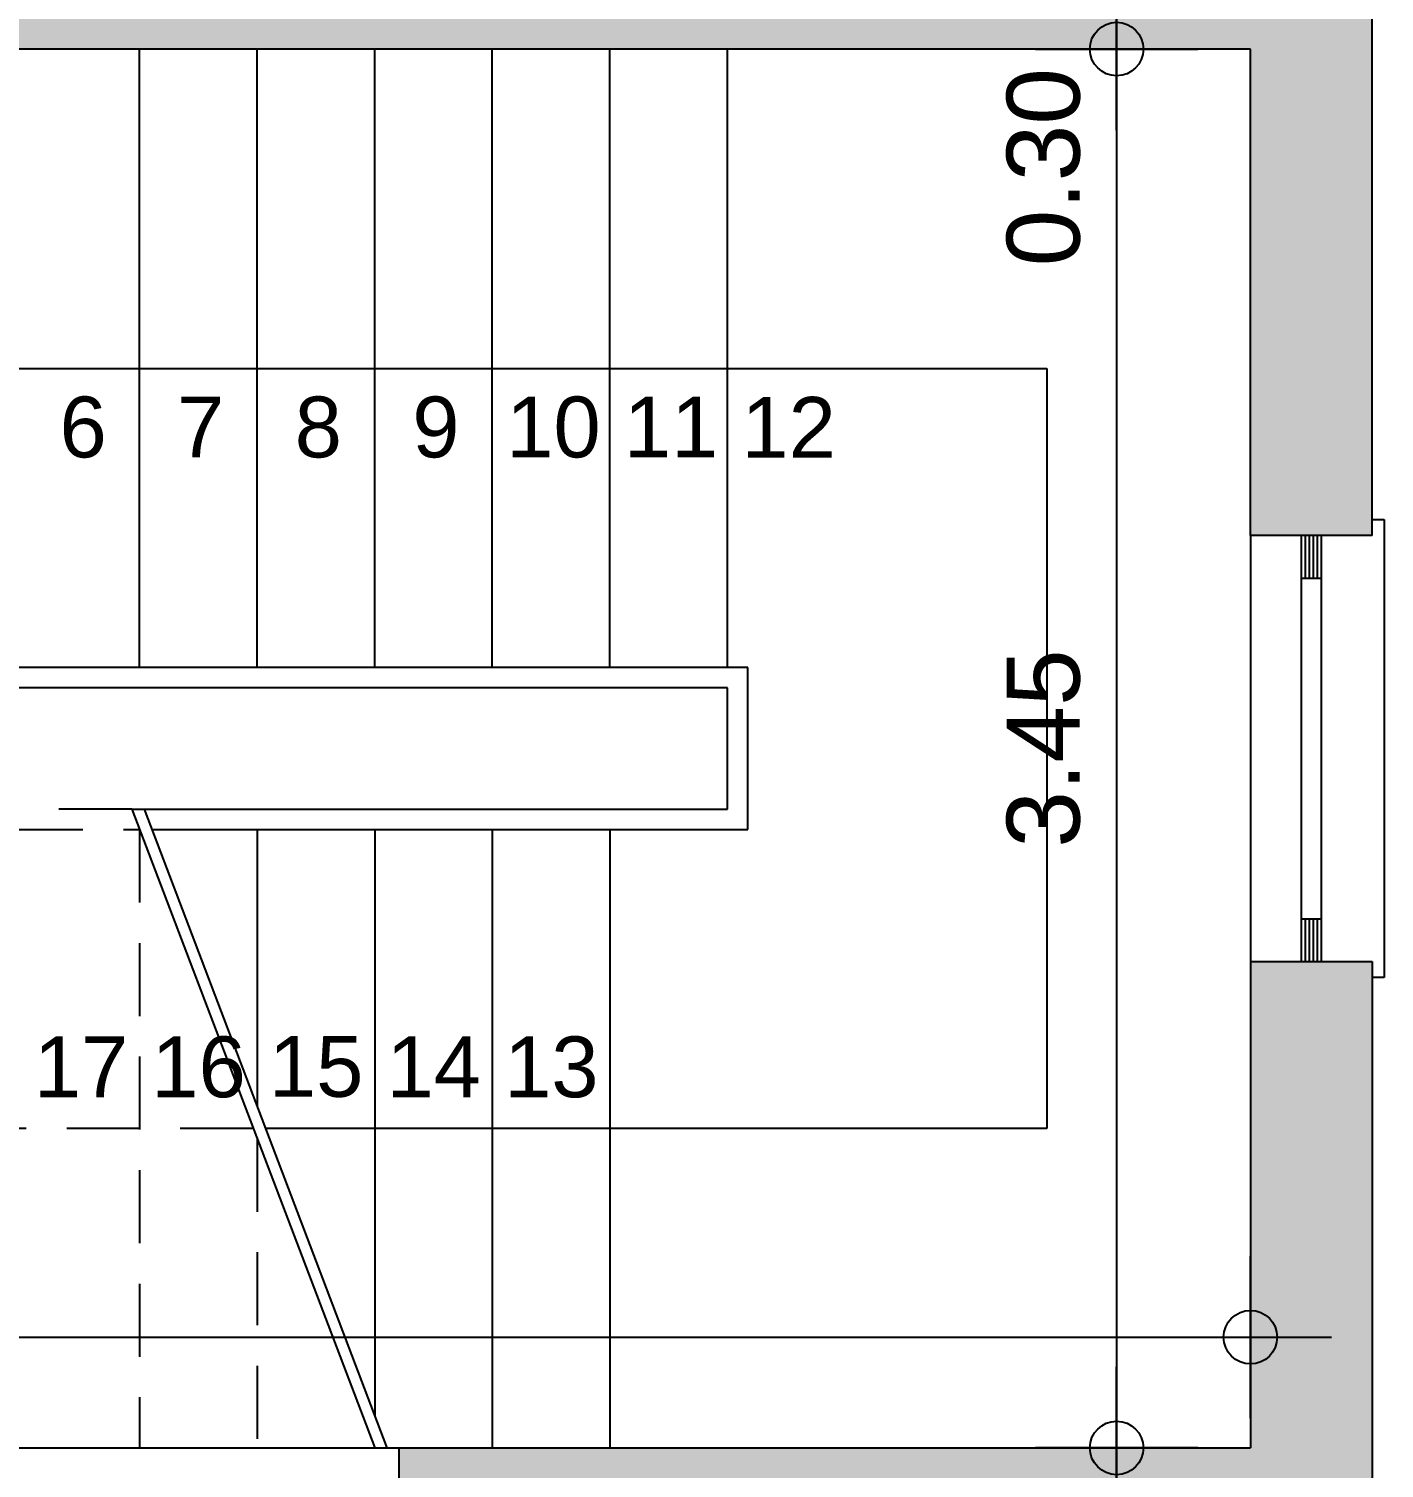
# Model space of a CAD drawing. Header units: metres. Extents: x -11 to 85, y -301 to 135.
# Drawn here: x 44.46 to 47.804, y -43.243 to -39.693 of the extents above; entities that cross this region are included whole.
import ezdxf
from ezdxf.enums import TextEntityAlignment as Align

# ---------------------------------------------------------------- set-up
doc = ezdxf.new("R2010")
doc.units = ezdxf.units.M
doc.header["$LTSCALE"] = 0.036
doc.header["$PDMODE"] = 2
doc.linetypes.add('HIDDEN', pattern=[0.375, 0.25, -0.125])
for name, color, linetype in [('arxitek borofos', 252, 'Continuous'), ('DIMBLK', 252, 'Continuous'), ('Parathira', 252, 'Continuous')]:
    doc.layers.add(name, color=color, linetype=linetype)
doc.styles.add('COMU-N', font='arial.ttf')
doc.styles.get("Standard").update_dxf_attribs({"font": 'arial.ttf'})
doc.dimstyles.new('CADWDOT', dxfattribs={"dimscale": 0.1, "dimtxt": 1.8, "dimasz": 0.08, "dimexe": 2, "dimexo": 0, "dimgap": 0.09, "dimtad": 0, "dimrnd": 0.001, "dimzin": 0, "dimdsep": 46, "dimtxsty": 'Standard', "dimblk1": 'ARTDIM', "dimblk2": 'ARTDIM', "dimsah": 1, "dimcen": 0.09, "dimdle": 0.05, "dimse1": 1, "dimse2": 1, "dimadec": 0, "dimazin": 0, "dimtfac": 1, "dimtmove": 0, "dimatfit": 3, "dimldrblk": 'ARTDIM', "dimfxl": 2, "dimtvp": 0.9999, "dimtolj": 1, "dimtzin": 0, "dimarcsym": 0})

# ---------------------------------------------------------------- blocks, each defined once
blk = doc.blocks.new('A$C7E7A7D1A')
at = {"layer": 'Parathira'}
for p, q in [((-0.33, 0.04), (-0.33, -1.09)), ((-0.3, 0.04), (-0.33, 0.04)), ((-0.175, 0), (-0.125, 0)), ((-0.175, -1.05), (-0.175, 0)), ((-0.125, 0), (-0.125, -1.05)), ((0, 0), (0, -1.05)), ((-0.165, 0), (-0.165, -0.105)), ((-0.155, 0), (-0.155, -0.105)), ((-0.145, 0), (-0.145, -0.105)), ((-0.135, 0), (-0.135, -0.105)), ((-0.125, -0.105), (-0.175, -0.105)), ((-0.125, -0.945), (-0.175, -0.945)), ((-0.165, -0.945), (-0.165, -1.05)), ((-0.155, -0.945), (-0.155, -1.05)), ((-0.145, -0.945), (-0.145, -1.05)), ((-0.135, -0.945), (-0.135, -1.05)), ((-0.125, -1.05), (-0.175, -1.05)), ((-0.33, -1.09), (-0.3, -1.09))]:
    blk.add_line(p, q, dxfattribs=at)
blk = doc.blocks.new('ARTDIM')
at = {"layer": 'DIMBLK'}
for p, q in [((0, -24.9975), (0, 24.9975)), ((-24.9975, 0), (24.9975, 0))]:
    blk.add_line(p, q, dxfattribs=at)
blk.add_circle((0, 0), 8.25, dxfattribs=at)
blk = doc.blocks.new('*D905')
at = {"layer": 'arxitek borofos', "color": 0, "lineweight": -2}
for p, q in [((47.1437, -39.451), (47.1437, -39.735)), ((47.1437, -39.743), (47.1437, -40.3176))]:
    blk.add_line(p, q, dxfattribs=at)
at = {"layer": 'Defpoints', "color": 0, "transparency": 16777216}
for p in [(47.4855, -39.443), (47.1437, -39.743), (47.4855, -39.743)]:
    blk.add_point(p, dxfattribs=at)
at = {"layer": 'arxitek borofos', "color": 0, "lineweight": -2, "xscale": 0.008, "yscale": 0.008, "zscale": 0.008}
for p, rotation in [((47.1437, -39.443), 90), ((47.1437, -39.743), 270)]:
    blk.add_blockref('ARTDIM', p, dxfattribs=dict(at, rotation=rotation))
at = {"layer": 'arxitek borofos', "color": 0, "insert": (46.9637, -40.0343), "char_height": 0.18, "attachment_point": 5, "rotation": 90}
blk.add_mtext('\\A1;0.30', dxfattribs=at)
blk = doc.blocks.new('*D906')
at = {"layer": 'arxitek borofos', "color": 0, "lineweight": -2}
blk.add_line((47.1437, -39.751), (47.1437, -43.185), dxfattribs=at)
at = {"layer": 'Defpoints', "color": 0, "transparency": 16777216}
for p in [(47.4855, -39.743), (47.1437, -43.193), (47.4855, -43.193)]:
    blk.add_point(p, dxfattribs=at)
at = {"layer": 'arxitek borofos', "color": 0, "lineweight": -2, "xscale": 0.008, "yscale": 0.008, "zscale": 0.008}
for p, rotation in [((47.1437, -39.743), 90), ((47.1437, -43.193), 270)]:
    blk.add_blockref('ARTDIM', p, dxfattribs=dict(at, rotation=rotation))
at = {"layer": 'arxitek borofos', "color": 0, "insert": (46.9637, -41.468), "char_height": 0.18, "attachment_point": 5, "rotation": 90}
blk.add_mtext('\\A1;3.45', dxfattribs=at)
blk = doc.blocks.new('*D907')
at = {"layer": 'arxitek borofos', "color": 0, "lineweight": -2}
for p, q in [((47.1437, -43.201), (47.1437, -43.485)), ((47.1437, -43.493), (47.1437, -44.0676))]:
    blk.add_line(p, q, dxfattribs=at)
at = {"layer": 'Defpoints', "color": 0, "transparency": 16777216}
for p in [(47.5855, -43.193), (47.1437, -43.493), (47.5855, -43.493)]:
    blk.add_point(p, dxfattribs=at)
at = {"layer": 'arxitek borofos', "color": 0, "lineweight": -2, "xscale": 0.008, "yscale": 0.008, "zscale": 0.008}
for p, rotation in [((47.1437, -43.193), 90), ((47.1437, -43.493), 270)]:
    blk.add_blockref('ARTDIM', p, dxfattribs=dict(at, rotation=rotation))
at = {"layer": 'arxitek borofos', "color": 0, "insert": (46.9637, -43.7843), "char_height": 0.18, "attachment_point": 5, "rotation": 90}
blk.add_mtext('\\A1;0.30', dxfattribs=at)
blk = doc.blocks.new('*D917')
at = {"layer": 'arxitek borofos', "color": 0, "lineweight": -2}
blk.add_line((40.0817, -42.9199), (47.4657, -42.9199), dxfattribs=at)
at = {"layer": 'Defpoints', "color": 0, "transparency": 16777216}
for p in [(40.0737, -39.743), (47.4737, -39.743), (47.4737, -42.9199)]:
    blk.add_point(p, dxfattribs=at)
at = {"layer": 'arxitek borofos', "color": 0, "lineweight": -2, "xscale": 0.008, "yscale": 0.008, "zscale": 0.008, "rotation": 180}
blk.add_blockref('ARTDIM', (40.0737, -42.9199), dxfattribs=at)
at = {"layer": 'arxitek borofos', "color": 0, "lineweight": -2, "xscale": 0.008, "yscale": 0.008, "zscale": 0.008}
blk.add_blockref('ARTDIM', (47.4737, -42.9199), dxfattribs=at)
at = {"layer": 'arxitek borofos', "color": 0, "insert": (43.7737, -42.7399), "char_height": 0.18, "attachment_point": 5}
blk.add_mtext('\\A1;7.40', dxfattribs=at)

msp = doc.modelspace()

# ---------------------------------------------------------------- hatches: boundary and pattern name
at = {"layer": 'arxitek borofos'}
for points in [[(43.8737, -39.443), (43.8737, -38.943), (43.5737, -38.943), (43.5737, -39.743), (47.4737, -39.743), (47.4737, -40.943), (47.7737, -40.943), (47.7737, -39.443)], [(47.4737, -43.193), (45.3737, -43.193), (45.3737, -43.493), (47.7737, -43.493), (47.7737, -41.993), (47.4737, -41.993)]]:
    msp.add_hatch(color=256, dxfattribs=at).paths.add_polyline_path(points)

# ---------------------------------------------------------------- linework, layer by layer
for p, q in [((47.7737, -40.943), (47.7737, -39.443)), ((47.4737, -39.743), (43.5737, -39.743)), ((47.4737, -40.943), (47.4737, -39.743)), ((47.7737, -40.943), (47.4737, -40.943)), ((47.4737, -41.993), (47.4737, -43.193)), ((47.4737, -41.993), (47.7737, -41.993)), ((47.7737, -41.993), (47.7737, -43.493)), ((42.6237, -43.193), (45.3737, -43.193)), ((45.3737, -43.493), (45.3737, -43.193)), ((45.3737, -43.193), (47.4737, -43.193))]:
    msp.add_line(p, q, dxfattribs=at)
at = {"layer": 'arxitek borofos', "linetype": 'Continuous'}
for p, q in [((44.7337, -41.268), (44.7337, -39.743)), ((45.0237, -41.268), (45.0237, -39.743)), ((45.3137, -41.268), (45.3137, -39.743)), ((45.6037, -41.268), (45.6037, -39.743)), ((45.8937, -41.268), (45.8937, -39.743)), ((46.1837, -41.268), (46.1837, -39.743)), ((42.9937, -40.5305), (46.9712, -40.5305)), ((46.9712, -40.5305), (46.9712, -42.4055)), ((44.7337, -41.268), (42.9937, -41.268)), ((44.7337, -41.268), (44.7337, -41.268)), ((46.2337, -41.268), (44.7337, -41.268)), ((46.2337, -41.668), (46.2337, -41.268)), ((44.7527, -41.318), (42.9937, -41.318)), ((46.1837, -41.318), (44.7527, -41.318)), ((46.1837, -41.618), (46.1837, -41.318)), ((44.7147, -41.618), (45.3137, -43.193)), ((44.7147, -41.618), (46.1837, -41.618)), ((44.7447, -41.618), (45.3437, -43.193)), ((44.7637, -41.668), (46.2337, -41.668)), ((45.0237, -41.668), (45.0237, -42.3516)), ((45.3137, -41.668), (45.3137, -43.1141)), ((45.6037, -41.668), (45.6037, -43.193)), ((45.8937, -41.668), (45.8937, -43.193)), ((46.9712, -42.4055), (45.0442, -42.4055))]:
    msp.add_line(p, q, dxfattribs=at)
at = {"layer": 'arxitek borofos', "linetype": 'HIDDEN', "ltscale": 20}
for p, q in [((44.7147, -41.618), (43.5737, -41.618)), ((43.5737, -41.668), (44.7337, -41.668)), ((44.7337, -41.668), (44.7337, -43.193)), ((45.0142, -42.4055), (43.5737, -42.4055)), ((45.0237, -42.4305), (45.0237, -43.193))]:
    msp.add_line(p, q, dxfattribs=at)

# ---------------------------------------------------------------- block references
at = {"layer": 'arxitek borofos', "xscale": -1}
msp.add_blockref('A$C7E7A7D1A', (47.4737, -40.943), dxfattribs=at)

# ---------------------------------------------------------------- texts
at = {"layer": 'arxitek borofos', "style": 'COMU-N'}
for s, p in [('6', (44.5946, -40.675)), ('7', (44.8846, -40.675)), ('8', (45.1746, -40.675)), ('9', (45.4646, -40.675)), ('10', (45.7546, -40.675)), ('11', (46.0446, -40.675)), ('12', (46.3346, -40.675)), ('17', (44.5893, -42.2531)), ('16', (44.8793, -42.2531)), ('15', (45.1693, -42.2531)), ('14', (45.4593, -42.2531)), ('13', (45.7493, -42.2531))]:
    msp.add_text(s, height=0.15, dxfattribs=at).set_placement(p, align=Align.MIDDLE)

# ---------------------------------------------------------------- dimensions: what is measured, and where the dimension line sits
at = {"layer": 'arxitek borofos'}
for base, p1, p2, picture, middle in [((47.1437, -39.743), (47.4855, -39.443), (47.4855, -39.743), '*D905', (46.9637, -40.0343)), ((47.1437, -43.193), (47.4855, -39.743), (47.4855, -43.193), '*D906', (46.9637, -41.468)), ((47.1437, -43.493), (47.5855, -43.193), (47.5855, -43.493), '*D907', (46.9637, -43.7843))]:
    dim = msp.add_linear_dim(base=base, p1=p1, p2=p2, angle=90, dimstyle='CADWDOT', dxfattribs=at)
    dim.commit()
    dim.dimension.update_dxf_attribs({"geometry": picture, "text_midpoint": middle})
dim = msp.add_linear_dim(base=(47.4737, -42.9199), p1=(40.0737, -39.743), p2=(47.4737, -39.743), dimstyle='CADWDOT', dxfattribs=at)
dim.commit()
dim.dimension.update_dxf_attribs({"geometry": '*D917', "text_midpoint": (43.7737, -42.7399)})

doc.saveas('drawing.dxf')
